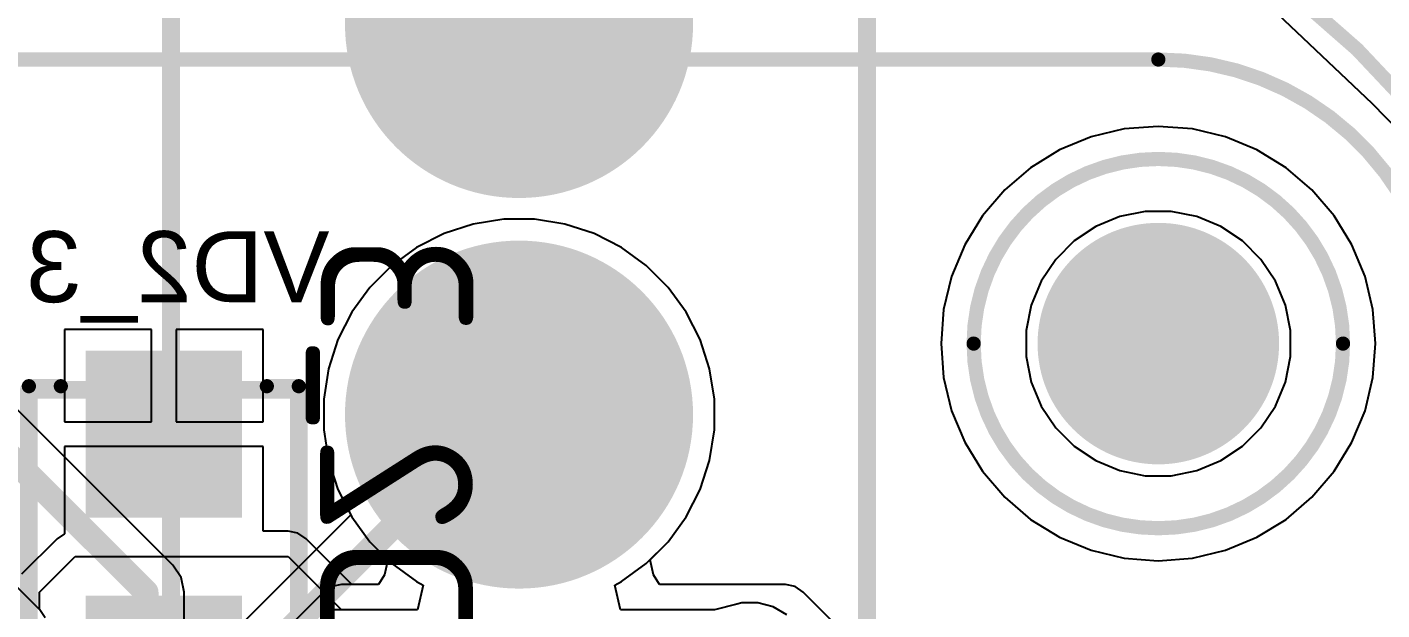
# Model space of a CAD drawing. Header units: inches. Extents: x 0 to 106, y 0 to 106.
# Drawn here: x 71.07 to 90.15, y 83.25 to 91.46 of the extents above; entities that cross this region are included whole.
import ezdxf

# ---------------------------------------------------------------- set-up
doc = ezdxf.new("R2010")
doc.units = ezdxf.units.IN
for name, color, linetype in [('Board Shape', 56, 'Continuous'), ('Bottom Layer', 5, 'Continuous'), ('Bottom Overlay', 54, 'Continuous'), ('Bottom Paste', 16, 'Continuous'), ('Bottom Solder', 6, 'Continuous'), ('Layer 1', 16, 'Continuous'), ('Layer 2', 76, 'Continuous'), ('Mechanical 1', 6, 'Continuous'), ('Mechanical 13', 56, 'Continuous'), ('Multi-Layer', 9, 'Continuous'), ('Pad Holes', 156, 'Continuous'), ('Top Layer', 1, 'Continuous'), ('Top Overlay', 2, 'Continuous'), ('Top Solder', 216, 'Continuous')]:
    doc.layers.add(name, color=color, linetype=linetype)
doc.styles.add('Arial', font='', dxfattribs={"height": 0.2})
doc.styles.add('GOST type B', font='', dxfattribs={"height": 0.2})
doc.styles.get('Arial').set_extended_font_data('Arial')
doc.styles.get('GOST type B').set_extended_font_data('GOST type B')

# ---------------------------------------------------------------- blocks, each defined once
blk = doc.blocks.new('DCDC_SAUVC26_B_197')
at = {"layer": 'Bottom Solder'}
h = blk.add_hatch(color=6, dxfattribs=at)
edge = h.paths.add_edge_path()
edge.add_arc((-31, 0), 1.7, 0, 360)
at = {"layer": 'Pad Holes'}
h = blk.add_hatch(color=7, dxfattribs=at)
edge = h.paths.add_edge_path()
edge.add_arc((-31, 0), 1.6, 0, 360)
at = {"layer": 'Top Solder'}
h = blk.add_hatch(color=216, dxfattribs=at)
edge = h.paths.add_edge_path()
edge.add_arc((-31, 0), 1.7, 0, 360)
at = {"layer": 'Mechanical 13'}
for points in [[(-35, 0, 0.2, 0.2, -0.414214), (-31, 4, 0.2, 0.2, 0)], [(-35, -67, 0.2, 0.2, 0), (-35, 0, 0.2, 0.2, 0)]]:
    blk.add_lwpolyline(points, format="xyseb", dxfattribs=at)
blk.add_lwpolyline([(-35.05, 0, 0.1, 0.1, 1), (-34.95, 0, 0.1, 0.1, 1)], format="xyseb", close=True, dxfattribs=at)
blk.add_lwpolyline([(-35.05, 0, 0.1, 0.1, 1), (-34.95, 0, 0.1, 0.1, 1)], format="xyseb", close=True, dxfattribs=at)
blk = doc.blocks.new('MR60PB_M_199')
at = {"layer": 'Bottom Layer'}
h = blk.add_hatch(color=5, dxfattribs=at)
edge = h.paths.add_edge_path()
edge.add_arc((-5.5, 0), 2.4, 0, 360)
h = blk.add_hatch(color=5, dxfattribs=at)
edge = h.paths.add_edge_path()
edge.add_arc((0, 0), 2.4, 0, 360)
blk.add_hatch(color=5, dxfattribs=at).paths.add_polyline_path([(3.1, 2.4), (7.9, 2.4), (7.9, -2.4), (3.1, -2.4)])
at = {"layer": 'Bottom Solder'}
h = blk.add_hatch(color=6, dxfattribs=at)
edge = h.paths.add_edge_path()
edge.add_arc((-5.5, 0), 2.45, 0, 360)
h = blk.add_hatch(color=6, dxfattribs=at)
edge = h.paths.add_edge_path()
edge.add_arc((0, 0), 2.45, 0, 360)
blk.add_hatch(color=6, dxfattribs=at).paths.add_polyline_path([(3.05, 2.45), (7.95, 2.45), (7.95, -2.45), (3.05, -2.45)])
at = {"layer": 'Layer 1'}
h = blk.add_hatch(color=16, dxfattribs=at)
edge = h.paths.add_edge_path()
edge.add_arc((-5.5, 0), 2.4, 0, 360)
h = blk.add_hatch(color=16, dxfattribs=at)
edge = h.paths.add_edge_path()
edge.add_arc((0, 0), 2.4, 0, 360)
blk.add_hatch(color=16, dxfattribs=at).paths.add_polyline_path([(3.1, 2.4), (7.9, 2.4), (7.9, -2.4), (3.1, -2.4)])
at = {"layer": 'Layer 2'}
h = blk.add_hatch(color=76, dxfattribs=at)
edge = h.paths.add_edge_path()
edge.add_arc((-5.5, 0), 2.4, 0, 360)
h = blk.add_hatch(color=76, dxfattribs=at)
edge = h.paths.add_edge_path()
edge.add_arc((0, 0), 2.4, 0, 360)
blk.add_hatch(color=76, dxfattribs=at).paths.add_polyline_path([(3.1, 2.4), (7.9, 2.4), (7.9, -2.4), (3.1, -2.4)])
at = {"layer": 'Multi-Layer'}
h = blk.add_hatch(color=9, dxfattribs=at)
edge = h.paths.add_edge_path()
edge.add_arc((-5.5, 0), 2.4, 0, 360)
h = blk.add_hatch(color=9, dxfattribs=at)
edge = h.paths.add_edge_path()
edge.add_arc((0, 0), 2.4, 0, 360)
blk.add_hatch(color=9, dxfattribs=at).paths.add_polyline_path([(3.1, 2.4), (7.9, 2.4), (7.9, -2.4), (3.1, -2.4)])
at = {"layer": 'Pad Holes'}
h = blk.add_hatch(color=7, dxfattribs=at)
edge = h.paths.add_edge_path()
edge.add_arc((-5.5, 0), 1.6, 0, 360)
h = blk.add_hatch(color=7, dxfattribs=at)
edge = h.paths.add_edge_path()
edge.add_arc((0, 0), 1.6, 0, 360)
h = blk.add_hatch(color=7, dxfattribs=at)
edge = h.paths.add_edge_path()
edge.add_arc((5.5, 0), 1.6, 0, 360)
at = {"layer": 'Top Layer'}
h = blk.add_hatch(color=1, dxfattribs=at)
edge = h.paths.add_edge_path()
edge.add_arc((-5.5, 0), 2.4, 0, 360)
h = blk.add_hatch(color=1, dxfattribs=at)
edge = h.paths.add_edge_path()
edge.add_arc((0, 0), 2.4, 0, 360)
blk.add_hatch(color=1, dxfattribs=at).paths.add_polyline_path([(3.1, 2.4), (7.9, 2.4), (7.9, -2.4), (3.1, -2.4)])
at = {"layer": 'Top Solder'}
h = blk.add_hatch(color=216, dxfattribs=at)
edge = h.paths.add_edge_path()
edge.add_arc((-5.5, 0), 2.45, 0, 360)
h = blk.add_hatch(color=216, dxfattribs=at)
edge = h.paths.add_edge_path()
edge.add_arc((0, 0), 2.45, 0, 360)
blk.add_hatch(color=216, dxfattribs=at).paths.add_polyline_path([(3.05, 2.45), (7.95, 2.45), (7.95, -2.45), (3.05, -2.45)])
at = {"layer": 'Mechanical 1'}
blk.add_lwpolyline([(7.9, 4.9, 0.254, 0.254, 0), (-5.5, 4.9, 0.254, 0.254, 0)], format="xyseb", dxfattribs=at)
for points in [[(-5.564, 4.9, 0.127, 0.127, 1), (-5.437, 4.9, 0.127, 0.127, 1)], [(7.836, 4.9, 0.127, 0.127, 1), (7.963, 4.9, 0.127, 0.127, 1)]]:
    blk.add_lwpolyline(points, format="xyseb", close=True, dxfattribs=at)
at = {"layer": 'Top Overlay'}
for points in [[(9.9, 4.9, 0.254, 0.254, 0), (-9.9, 4.9, 0.254, 0.254, 0)], [(-9.9, 0, 0.254, 0.254, 0), (-9.9, 4.9, 0.254, 0.254, 0)], [(9.9, 0, 0.254, 0.254, 0), (9.9, 4.9, 0.254, 0.254, 0)], [(-9.9, -4.9, 0.254, 0.254, 0), (-9.9, 0, 0.254, 0.254, 0)], [(9.9, -4.9, 0.254, 0.254, 0), (9.9, 0, 0.254, 0.254, 0)], [(9.9, -4.9, 0.254, 0.254, 0), (-9.9, -4.9, 0.254, 0.254, 0)]]:
    blk.add_lwpolyline(points, format="xyseb", dxfattribs=at)
for points in [[(-9.964, 4.9, 0.127, 0.127, 1), (-9.837, 4.9, 0.127, 0.127, 1)], [(-9.964, 4.9, 0.127, 0.127, 1), (-9.837, 4.9, 0.127, 0.127, 1)], [(9.836, 4.9, 0.127, 0.127, 1), (9.963, 4.9, 0.127, 0.127, 1)], [(9.836, 4.9, 0.127, 0.127, 1), (9.963, 4.9, 0.127, 0.127, 1)], [(-9.964, 0, 0.127, 0.127, 1), (-9.837, 0, 0.127, 0.127, 1)], [(-9.964, 0, 0.127, 0.127, 1), (-9.837, 0, 0.127, 0.127, 1)], [(9.836, 0, 0.127, 0.127, 1), (9.963, 0, 0.127, 0.127, 1)], [(9.836, 0, 0.127, 0.127, 1), (9.963, 0, 0.127, 0.127, 1)], [(-9.964, -4.9, 0.127, 0.127, 1), (-9.837, -4.9, 0.127, 0.127, 1)], [(-9.964, -4.9, 0.127, 0.127, 1), (-9.837, -4.9, 0.127, 0.127, 1)], [(9.836, -4.9, 0.127, 0.127, 1), (9.963, -4.9, 0.127, 0.127, 1)], [(9.836, -4.9, 0.127, 0.127, 1), (9.963, -4.9, 0.127, 0.127, 1)]]:
    blk.add_lwpolyline(points, format="xyseb", close=True, dxfattribs=at)
blk = doc.blocks.new('SMB_B_205')
at = {"layer": 'Bottom Layer'}
for points in [[(-0.6, 1.05), (-0.6, -1.05), (-2.85, -1.05), (-2.85, 1.05)], [(2.85, 1.05), (2.85, -1.05), (0.6, -1.05), (0.6, 1.05)]]:
    blk.add_hatch(color=5, dxfattribs=at).paths.add_polyline_path(points)
at = {"layer": 'Bottom Paste'}
for points in [[(-0.6, 1.05), (-0.6, -1.05), (-2.85, -1.05), (-2.85, 1.05)], [(2.85, 1.05), (2.85, -1.05), (0.6, -1.05), (0.6, 1.05)]]:
    blk.add_hatch(color=16, dxfattribs=at).paths.add_polyline_path(points)
at = {"layer": 'Bottom Solder'}
for points in [[(-0.55, 1.1), (-0.55, -1.1), (-2.9, -1.1), (-2.9, 1.1)], [(2.9, 1.1), (2.9, -1.1), (0.55, -1.1), (0.55, 1.1)]]:
    blk.add_hatch(color=6, dxfattribs=at).paths.add_polyline_path(points)
at = {"layer": 'Bottom Overlay'}
for points in [[(-2.4, 1.9, 0.2, 0.2, 0), (-2.4, 1.45, 0.2, 0.2, 0)], [(-2.4, 1.9, 0.2, 0.2, 0), (2.4, 1.9, 0.2, 0.2, 0)], [(2.4, 1.9, 0.2, 0.2, 0), (2.4, 1.45, 0.2, 0.2, 0)], [(-2.4, -1.45, 0.2, 0.2, 0), (-2.4, -1.9, 0.2, 0.2, 0)], [(2.4, -1.45, 0.2, 0.2, 0), (2.4, -1.9, 0.2, 0.2, 0)], [(-2.4, -1.9, 0.2, 0.2, 0), (2.4, -1.9, 0.2, 0.2, 0)]]:
    blk.add_lwpolyline(points, format="xyseb", dxfattribs=at)
for points in [[(-2.45, 1.9, 0.1, 0.1, 1), (-2.35, 1.9, 0.1, 0.1, 1)], [(-2.45, 1.9, 0.1, 0.1, 1), (-2.35, 1.9, 0.1, 0.1, 1)], [(2.35, 1.9, 0.1, 0.1, 1), (2.45, 1.9, 0.1, 0.1, 1)], [(2.35, 1.9, 0.1, 0.1, 1), (2.45, 1.9, 0.1, 0.1, 1)], [(-2.45, 1.45, 0.1, 0.1, 1), (-2.35, 1.45, 0.1, 0.1, 1)], [(2.35, 1.45, 0.1, 0.1, 1), (2.45, 1.45, 0.1, 0.1, 1)], [(-2.925, -1.6, 0.25, 0.25, 1), (-3.175, -1.6, 0.25, 0.25, 1)], [(-3.238, -1.6, 0.125, 0.125, 1), (-3.113, -1.6, 0.125, 0.125, 1)], [(-2.987, -1.6, 0.125, 0.125, 1), (-2.863, -1.6, 0.125, 0.125, 1)], [(-2.45, -1.45, 0.1, 0.1, 1), (-2.35, -1.45, 0.1, 0.1, 1)], [(2.35, -1.45, 0.1, 0.1, 1), (2.45, -1.45, 0.1, 0.1, 1)], [(-2.45, -1.9, 0.1, 0.1, 1), (-2.35, -1.9, 0.1, 0.1, 1)], [(-2.45, -1.9, 0.1, 0.1, 1), (-2.35, -1.9, 0.1, 0.1, 1)], [(2.35, -1.9, 0.1, 0.1, 1), (2.45, -1.9, 0.1, 0.1, 1)], [(2.35, -1.9, 0.1, 0.1, 1), (2.45, -1.9, 0.1, 0.1, 1)]]:
    blk.add_lwpolyline(points, format="xyseb", close=True, dxfattribs=at)
at = {"layer": 'Mechanical 13'}
for points in [[(-2.35, 1.9, 0.25, 0.25, 0), (-2.35, -1.9, 0.25, 0.25, 0)], [(-2.35, 1.9, 0.25, 0.25, 0), (2.35, 1.9, 0.25, 0.25, 0)], [(2.35, 1.9, 0.25, 0.25, 0), (2.35, -1.9, 0.25, 0.25, 0)], [(-2.35, -1.9, 0.25, 0.25, 0), (2.35, -1.9, 0.25, 0.25, 0)]]:
    blk.add_lwpolyline(points, format="xyseb", dxfattribs=at)
for points in [[(-2.412, 1.9, 0.125, 0.125, 1), (-2.288, 1.9, 0.125, 0.125, 1)], [(-2.412, 1.9, 0.125, 0.125, 1), (-2.288, 1.9, 0.125, 0.125, 1)], [(2.288, 1.9, 0.125, 0.125, 1), (2.412, 1.9, 0.125, 0.125, 1)], [(2.288, 1.9, 0.125, 0.125, 1), (2.412, 1.9, 0.125, 0.125, 1)], [(-2.412, -1.9, 0.125, 0.125, 1), (-2.288, -1.9, 0.125, 0.125, 1)], [(-2.412, -1.9, 0.125, 0.125, 1), (-2.288, -1.9, 0.125, 0.125, 1)], [(2.288, -1.9, 0.125, 0.125, 1), (2.412, -1.9, 0.125, 0.125, 1)], [(2.288, -1.9, 0.125, 0.125, 1), (2.412, -1.9, 0.125, 0.125, 1)]]:
    blk.add_lwpolyline(points, format="xyseb", close=True, dxfattribs=at)
at = {"layer": 'Mechanical 13', "style": 'GOST type B', "text_generation_flag": 2}
blk.add_text('VD2_3', height=2.15, rotation=180, dxfattribs=at).set_placement((-3.3, -2.2))

msp = doc.modelspace()

# ---------------------------------------------------------------- linework, layer by layer
at = {"layer": 'Board Shape'}
msp.add_lwpolyline([(68.125, 103.796, 0.2, 0.2, -0.680616), (76.614, 5.551, 0.2, 0.2, 0)], format="xyseb", dxfattribs=at)
at = {"layer": 'Bottom Layer'}
for p, q in [((88.377, 91.931), (90.006, 90.386)), ((90.006, 90.386), (91.568, 88.773)), ((86.521, 90.022), (86.055, 89.91)), ((87, 90.059), (86.521, 90.022)), ((87.479, 90.022), (87, 90.059)), ((87.945, 89.91), (87.479, 90.022)), ((86.055, 89.91), (85.611, 89.726)), ((88.389, 89.726), (87.945, 89.91)), ((85.611, 89.726), (85.202, 89.475)), ((88.798, 89.475), (88.389, 89.726)), ((85.202, 89.475), (84.837, 89.163)), ((89.163, 89.163), (88.798, 89.475)), ((84.837, 89.163), (84.525, 88.798)), ((89.475, 88.798), (89.163, 89.163)), ((77.784, 88.75), (77.356, 88.682)), ((78.216, 88.75), (77.784, 88.75)), ((78.644, 88.682), (78.216, 88.75)), ((84.525, 88.798), (84.274, 88.389)), ((89.726, 88.389), (89.475, 88.798)), ((76.944, 88.549), (76.559, 88.352)), ((77.356, 88.682), (76.944, 88.549)), ((79.056, 88.549), (78.644, 88.682)), ((79.441, 88.352), (79.056, 88.549)), ((76.559, 88.352), (76.208, 88.098)), ((79.792, 88.098), (79.441, 88.352)), ((84.274, 88.389), (84.09, 87.945)), ((89.91, 87.945), (89.726, 88.389)), ((76.208, 88.098), (75.902, 87.792)), ((80.098, 87.792), (79.792, 88.098)), ((84.09, 87.945), (83.978, 87.479)), ((90.022, 87.479), (89.91, 87.945)), ((75.902, 87.792), (75.648, 87.441)), ((80.352, 87.441), (80.098, 87.792)), ((75.648, 87.441), (75.451, 87.056)), ((80.549, 87.056), (80.352, 87.441)), ((83.978, 87.479), (83.941, 87)), ((90.059, 87), (90.022, 87.479)), ((72.825, 87.2), (71.6, 87.2)), ((71.6, 87.2), (71.6, 85.9)), ((72.825, 85.9), (72.825, 87.2)), ((74.4, 87.2), (73.175, 87.2)), ((73.175, 87.2), (73.175, 85.9)), ((74.4, 85.9), (74.4, 87.2)), ((75.451, 87.056), (75.318, 86.644)), ((80.682, 86.644), (80.549, 87.056)), ((83.941, 87), (83.978, 86.521)), ((90.022, 86.521), (90.059, 87)), ((75.318, 86.644), (75.25, 86.216)), ((80.75, 86.216), (80.682, 86.644)), ((83.978, 86.521), (84.09, 86.055)), ((89.91, 86.055), (90.022, 86.521)), ((75.25, 86.216), (75.25, 85.784)), ((80.75, 85.784), (80.75, 86.216)), ((84.09, 86.055), (84.274, 85.611)), ((89.726, 85.611), (89.91, 86.055)), ((71.6, 85.9), (72.825, 85.9)), ((73.175, 85.9), (74.4, 85.9)), ((75.25, 85.784), (75.318, 85.356)), ((80.682, 85.356), (80.75, 85.784)), ((74.4, 85.55), (71.6, 85.55)), ((71.6, 85.55), (71.6, 84.321)), ((74.4, 84.357), (74.4, 85.55)), ((84.274, 85.611), (84.525, 85.202)), ((89.475, 85.202), (89.726, 85.611)), ((75.318, 85.356), (75.451, 84.944)), ((80.549, 84.944), (80.682, 85.356)), ((84.525, 85.202), (84.837, 84.837)), ((89.163, 84.837), (89.475, 85.202)), ((75.451, 84.944), (75.648, 84.559)), ((80.352, 84.559), (80.549, 84.944)), ((84.837, 84.837), (85.202, 84.525)), ((88.798, 84.525), (89.163, 84.837)), ((75.648, 84.559), (75.902, 84.208)), ((80.098, 84.208), (80.352, 84.559)), ((85.202, 84.525), (85.611, 84.274)), ((88.389, 84.274), (88.798, 84.525)), ((71.6, 84.321), (71.498, 84.252)), ((74.75, 84.357), (74.4, 84.357)), ((74.887, 84.33), (74.75, 84.357)), ((75.002, 84.252), (74.887, 84.33)), ((71.498, 84.252), (70.998, 83.752)), ((75.648, 83.607), (75.002, 84.252)), ((75.902, 84.208), (76.154, 83.957)), ((79.846, 83.957), (80.098, 84.208)), ((85.611, 84.274), (86.055, 84.09)), ((87.945, 84.09), (88.389, 84.274)), ((71.25, 83.5), (71.75, 84)), ((71.75, 84), (74.75, 84)), ((74.75, 84), (75.5, 83.25)), ((76.154, 83.957), (76.107, 83.744)), ((79.893, 83.744), (79.846, 83.957)), ((86.055, 84.09), (86.521, 83.978)), ((86.521, 83.978), (87, 83.941)), ((87, 83.941), (87.479, 83.978)), ((87.479, 83.978), (87.945, 84.09)), ((76.107, 83.744), (76.02, 83.607)), ((79.98, 83.607), (79.893, 83.744)), ((76.02, 83.607), (75.648, 83.607)), ((81.75, 83.607), (79.98, 83.607)), ((81.887, 83.58), (81.75, 83.607)), ((82.002, 83.502), (81.887, 83.58)), ((71.25, 83.255), (71.25, 83.5)), ((83.252, 82.252), (82.002, 83.502)), ((71.252, 83.252), (71.25, 83.255)), ((71.33, 83.137), (71.252, 83.252))]:
    msp.add_line(p, q, dxfattribs=at)
for points in [[(89.6, 87, 0.2, 0.2, 1), (84.4, 87, 0.2, 0.2, 1)], [(84.35, 87, 0.1, 0.1, 1), (84.45, 87, 0.1, 0.1, 1)], [(89.55, 87, 0.1, 0.1, 1), (89.65, 87, 0.1, 0.1, 1)]]:
    msp.add_lwpolyline(points, format="xyseb", close=True, dxfattribs=at)
at = {"layer": 'Layer 1'}
for p, q in [((88.377, 91.931), (90.006, 90.386)), ((90.006, 90.386), (91.568, 88.773)), ((77.784, 88.75), (77.356, 88.682)), ((78.216, 88.75), (77.784, 88.75)), ((78.644, 88.682), (78.216, 88.75)), ((86.457, 88.789), (86.119, 88.648)), ((86.817, 88.86), (86.457, 88.789)), ((87.183, 88.86), (86.817, 88.86)), ((87.543, 88.789), (87.183, 88.86)), ((87.881, 88.648), (87.543, 88.789)), ((76.944, 88.549), (76.559, 88.352)), ((77.356, 88.682), (76.944, 88.549)), ((79.056, 88.549), (78.644, 88.682)), ((79.441, 88.352), (79.056, 88.549)), ((86.119, 88.648), (85.814, 88.445)), ((88.186, 88.445), (87.881, 88.648)), ((76.559, 88.352), (76.208, 88.098)), ((79.792, 88.098), (79.441, 88.352)), ((85.814, 88.445), (85.555, 88.186)), ((88.445, 88.186), (88.186, 88.445)), ((85.555, 88.186), (85.352, 87.881)), ((88.648, 87.881), (88.445, 88.186)), ((76.208, 88.098), (75.902, 87.792)), ((80.098, 87.792), (79.792, 88.098)), ((75.902, 87.792), (75.648, 87.441)), ((80.352, 87.441), (80.098, 87.792)), ((85.352, 87.881), (85.211, 87.543)), ((88.789, 87.543), (88.648, 87.881)), ((85.211, 87.543), (85.14, 87.183)), ((88.86, 87.183), (88.789, 87.543)), ((73.128, 83.879), (69.629, 87.378)), ((75.648, 87.441), (75.451, 87.056)), ((80.549, 87.056), (80.352, 87.441)), ((85.14, 87.183), (85.14, 86.817)), ((88.86, 86.817), (88.86, 87.183)), ((75.451, 87.056), (75.318, 86.644)), ((80.682, 86.644), (80.549, 87.056)), ((85.14, 86.817), (85.211, 86.457)), ((88.789, 86.457), (88.86, 86.817)), ((75.318, 86.644), (75.25, 86.216)), ((80.75, 86.216), (80.682, 86.644)), ((85.211, 86.457), (85.352, 86.119)), ((88.648, 86.119), (88.789, 86.457)), ((75.25, 86.216), (75.25, 85.784)), ((80.75, 85.784), (80.75, 86.216)), ((85.352, 86.119), (85.555, 85.814)), ((88.445, 85.814), (88.648, 86.119)), ((75.25, 85.784), (75.318, 85.356)), ((80.682, 85.356), (80.75, 85.784)), ((85.555, 85.814), (85.814, 85.555)), ((88.186, 85.555), (88.445, 85.814)), ((85.814, 85.555), (86.119, 85.352)), ((87.881, 85.352), (88.186, 85.555)), ((75.318, 85.356), (75.451, 84.944)), ((80.549, 84.944), (80.682, 85.356)), ((86.119, 85.352), (86.457, 85.211)), ((87.543, 85.211), (87.881, 85.352)), ((86.457, 85.211), (86.817, 85.14)), ((86.817, 85.14), (87.183, 85.14)), ((87.183, 85.14), (87.543, 85.211)), ((75.451, 84.944), (75.633, 84.589)), ((80.352, 84.559), (80.549, 84.944)), ((75.633, 84.589), (73.635, 82.592)), ((80.098, 84.208), (80.352, 84.559)), ((79.846, 83.957), (80.098, 84.208)), ((79.893, 83.744), (79.846, 83.957)), ((73.245, 83.705), (73.128, 83.879)), ((79.98, 83.607), (79.893, 83.744)), ((73.285, 83.5), (73.245, 83.705)), ((81.75, 83.607), (79.98, 83.607)), ((81.887, 83.58), (81.75, 83.607)), ((82.002, 83.502), (81.887, 83.58)), ((73.285, 82.717), (73.285, 83.5)), ((83.252, 82.252), (82.002, 83.502))]:
    msp.add_line(p, q, dxfattribs=at)
for points in [[(69.25, 87, 0.35, 0.35, 0), (72.75, 83.5, 0.35, 0.35, 0)], [(73.975, 82.175, 0.35, 0.35, 0), (77.8, 86, 0.35, 0.35, 0)], [(77.8, 86, 0.35, 0.35, 0), (78, 86, 0.35, 0.35, 0)], [(72.75, 76, 0.35, 0.35, 0), (72.75, 83.5, 0.35, 0.35, 0)]]:
    msp.add_lwpolyline(points, format="xyseb", dxfattribs=at)
for points in [[(77.713, 86, 0.175, 0.175, 1), (77.888, 86, 0.175, 0.175, 1)], [(77.713, 86, 0.175, 0.175, 1), (77.888, 86, 0.175, 0.175, 1)], [(77.913, 86, 0.175, 0.175, 1), (78.088, 86, 0.175, 0.175, 1)], [(72.662, 83.5, 0.175, 0.175, 1), (72.837, 83.5, 0.175, 0.175, 1)], [(72.662, 83.5, 0.175, 0.175, 1), (72.837, 83.5, 0.175, 0.175, 1)]]:
    msp.add_lwpolyline(points, format="xyseb", close=True, dxfattribs=at)
at = {"layer": 'Layer 2'}
for p, q in [((88.377, 91.931), (90.006, 90.386)), ((90.006, 90.386), (91.568, 88.773)), ((77.784, 88.75), (77.356, 88.682)), ((78.216, 88.75), (77.784, 88.75)), ((78.644, 88.682), (78.216, 88.75)), ((86.457, 88.789), (86.119, 88.648)), ((86.817, 88.86), (86.457, 88.789)), ((87.183, 88.86), (86.817, 88.86)), ((87.543, 88.789), (87.183, 88.86)), ((87.881, 88.648), (87.543, 88.789)), ((76.944, 88.549), (76.559, 88.352)), ((77.356, 88.682), (76.944, 88.549)), ((79.056, 88.549), (78.644, 88.682)), ((79.441, 88.352), (79.056, 88.549)), ((86.119, 88.648), (85.814, 88.445)), ((88.186, 88.445), (87.881, 88.648)), ((76.559, 88.352), (76.208, 88.098)), ((79.792, 88.098), (79.441, 88.352)), ((85.814, 88.445), (85.555, 88.186)), ((88.445, 88.186), (88.186, 88.445)), ((85.555, 88.186), (85.352, 87.881)), ((88.648, 87.881), (88.445, 88.186)), ((76.208, 88.098), (75.902, 87.792)), ((80.098, 87.792), (79.792, 88.098)), ((75.902, 87.792), (75.648, 87.441)), ((80.352, 87.441), (80.098, 87.792)), ((85.352, 87.881), (85.211, 87.543)), ((88.789, 87.543), (88.648, 87.881)), ((85.211, 87.543), (85.14, 87.183)), ((88.86, 87.183), (88.789, 87.543)), ((75.648, 87.441), (75.451, 87.056)), ((80.549, 87.056), (80.352, 87.441)), ((85.14, 87.183), (85.14, 86.817)), ((88.86, 86.817), (88.86, 87.183)), ((75.451, 87.056), (75.318, 86.644)), ((80.682, 86.644), (80.549, 87.056)), ((85.14, 86.817), (85.211, 86.457)), ((88.789, 86.457), (88.86, 86.817)), ((75.318, 86.644), (75.25, 86.216)), ((80.75, 86.216), (80.682, 86.644)), ((85.211, 86.457), (85.352, 86.119)), ((88.648, 86.119), (88.789, 86.457)), ((75.25, 86.216), (75.25, 85.784)), ((80.75, 85.784), (80.75, 86.216)), ((85.352, 86.119), (85.555, 85.814)), ((88.445, 85.814), (88.648, 86.119)), ((75.25, 85.784), (75.318, 85.356)), ((80.682, 85.356), (80.75, 85.784)), ((85.555, 85.814), (85.814, 85.555)), ((88.186, 85.555), (88.445, 85.814)), ((85.814, 85.555), (86.119, 85.352)), ((87.881, 85.352), (88.186, 85.555)), ((75.318, 85.356), (75.451, 84.944)), ((80.549, 84.944), (80.682, 85.356)), ((86.119, 85.352), (86.457, 85.211)), ((87.543, 85.211), (87.881, 85.352)), ((86.457, 85.211), (86.817, 85.14)), ((86.817, 85.14), (87.183, 85.14)), ((87.183, 85.14), (87.543, 85.211)), ((75.451, 84.944), (75.648, 84.559)), ((80.352, 84.559), (80.549, 84.944)), ((75.648, 84.559), (75.902, 84.208)), ((80.098, 84.208), (80.352, 84.559)), ((75.902, 84.208), (76.208, 83.902)), ((79.792, 83.902), (80.098, 84.208)), ((76.208, 83.902), (76.559, 83.648)), ((79.441, 83.648), (79.792, 83.902)), ((76.559, 83.648), (76.653, 83.6)), ((76.653, 83.6), (76.569, 83.25)), ((79.347, 83.6), (79.441, 83.648)), ((79.431, 83.25), (79.347, 83.6)), ((81.138, 83.35), (81.067, 83.331)), ((81.362, 83.35), (81.138, 83.35)), ((81.578, 83.292), (81.362, 83.35)), ((76.569, 83.25), (75.25, 83.25)), ((75.25, 83.25), (75.25, 82.706)), ((80.75, 83.25), (79.431, 83.25)), ((81.067, 83.331), (80.75, 83.25)), ((80.75, 83.25), (80.75, 83.25)), ((81.772, 83.18), (81.578, 83.292))]:
    msp.add_line(p, q, dxfattribs=at)
at = {"layer": 'Top Layer'}
for p, q in [((88.377, 91.931), (90.006, 90.386)), ((90.006, 90.386), (91.568, 88.773)), ((86.521, 90.022), (86.055, 89.91)), ((87, 90.059), (86.521, 90.022)), ((87.479, 90.022), (87, 90.059)), ((87.945, 89.91), (87.479, 90.022)), ((86.055, 89.91), (85.611, 89.726)), ((88.389, 89.726), (87.945, 89.91)), ((85.611, 89.726), (85.202, 89.475)), ((88.798, 89.475), (88.389, 89.726)), ((85.202, 89.475), (84.837, 89.163)), ((89.163, 89.163), (88.798, 89.475)), ((84.837, 89.163), (84.525, 88.798)), ((89.475, 88.798), (89.163, 89.163)), ((77.784, 88.75), (77.356, 88.682)), ((78.216, 88.75), (77.784, 88.75)), ((78.644, 88.682), (78.216, 88.75)), ((84.525, 88.798), (84.274, 88.389)), ((89.726, 88.389), (89.475, 88.798)), ((76.944, 88.549), (76.559, 88.352)), ((77.356, 88.682), (76.944, 88.549)), ((79.056, 88.549), (78.644, 88.682)), ((79.441, 88.352), (79.056, 88.549)), ((76.559, 88.352), (76.208, 88.098)), ((79.792, 88.098), (79.441, 88.352)), ((84.274, 88.389), (84.09, 87.945)), ((89.91, 87.945), (89.726, 88.389)), ((76.208, 88.098), (75.902, 87.792)), ((80.098, 87.792), (79.792, 88.098)), ((84.09, 87.945), (83.978, 87.479)), ((90.022, 87.479), (89.91, 87.945)), ((75.902, 87.792), (75.648, 87.441)), ((80.352, 87.441), (80.098, 87.792)), ((75.648, 87.441), (75.451, 87.056)), ((80.549, 87.056), (80.352, 87.441)), ((83.978, 87.479), (83.941, 87)), ((90.059, 87), (90.022, 87.479)), ((75.451, 87.056), (75.318, 86.644)), ((80.682, 86.644), (80.549, 87.056)), ((83.941, 87), (83.978, 86.521)), ((90.022, 86.521), (90.059, 87)), ((75.318, 86.644), (75.25, 86.216)), ((80.75, 86.216), (80.682, 86.644)), ((83.978, 86.521), (84.09, 86.055)), ((89.91, 86.055), (90.022, 86.521)), ((75.25, 86.216), (75.25, 85.784)), ((80.75, 85.784), (80.75, 86.216)), ((84.09, 86.055), (84.274, 85.611)), ((89.726, 85.611), (89.91, 86.055)), ((75.25, 85.784), (75.318, 85.356)), ((80.682, 85.356), (80.75, 85.784)), ((84.274, 85.611), (84.525, 85.202)), ((89.475, 85.202), (89.726, 85.611)), ((75.318, 85.356), (75.451, 84.944)), ((80.549, 84.944), (80.682, 85.356)), ((84.525, 85.202), (84.837, 84.837)), ((89.163, 84.837), (89.475, 85.202)), ((75.451, 84.944), (75.648, 84.559)), ((80.352, 84.559), (80.549, 84.944)), ((84.837, 84.837), (85.202, 84.525)), ((88.798, 84.525), (89.163, 84.837)), ((71.252, 83.252), (70.002, 84.502)), ((75.648, 84.559), (75.902, 84.208)), ((80.098, 84.208), (80.352, 84.559)), ((85.202, 84.525), (85.611, 84.274)), ((88.389, 84.274), (88.798, 84.525)), ((75.902, 84.208), (76.154, 83.957)), ((79.846, 83.957), (80.098, 84.208)), ((85.611, 84.274), (86.055, 84.09)), ((87.945, 84.09), (88.389, 84.274)), ((76.154, 83.957), (76.107, 83.744)), ((79.893, 83.744), (79.846, 83.957)), ((86.055, 84.09), (86.521, 83.978)), ((86.521, 83.978), (87, 83.941)), ((87, 83.941), (87.479, 83.978)), ((87.479, 83.978), (87.945, 84.09)), ((76.107, 83.744), (76.02, 83.607)), ((79.98, 83.607), (79.893, 83.744)), ((75.363, 83.58), (75.248, 83.502)), ((75.5, 83.607), (75.363, 83.58)), ((76.02, 83.607), (75.5, 83.607)), ((81.75, 83.607), (79.98, 83.607)), ((81.887, 83.58), (81.75, 83.607)), ((82.002, 83.502), (81.887, 83.58)), ((75.248, 83.502), (74.248, 82.502)), ((83.252, 82.252), (82.002, 83.502)), ((71.33, 83.137), (71.252, 83.252))]:
    msp.add_line(p, q, dxfattribs=at)
for points in [[(89.6, 87, 0.2, 0.2, 1), (84.4, 87, 0.2, 0.2, 1)], [(84.35, 87, 0.1, 0.1, 1), (84.45, 87, 0.1, 0.1, 1)], [(89.55, 87, 0.1, 0.1, 1), (89.65, 87, 0.1, 0.1, 1)]]:
    msp.add_lwpolyline(points, format="xyseb", close=True, dxfattribs=at)

# ---------------------------------------------------------------- block references
for name, p, rotation in [('MR60PB_M_199', (78, 86), 270), ('DCDC_SAUVC26_B_197', (87, 56), 270), ('SMB_B_205', (73, 84), 90)]:
    msp.add_blockref(name, p, dxfattribs=dict(rotation=rotation))

# ---------------------------------------------------------------- texts
at = {"layer": 'Bottom Overlay', "style": 'Arial', "text_generation_flag": 2}
msp.add_text('VD2_3', height=1, dxfattribs=at).set_placement((75.333, 87.583))

doc.saveas('drawing.dxf')
